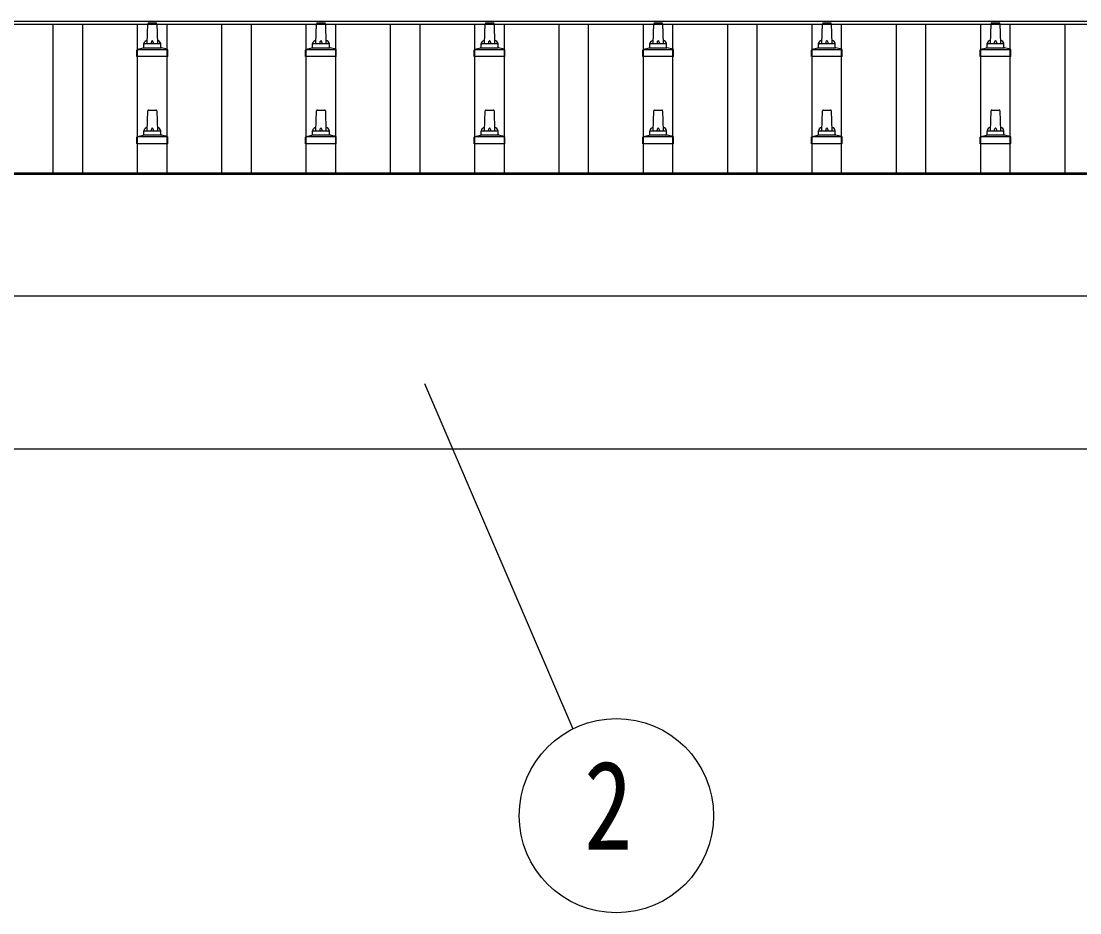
# Model space of a CAD drawing. Units: millimetres, scale not verified. Extents: x -16820 to 16820, y -11880 to 11880.
# Drawn here: x -12262 to -11007, y -113 to 944 of the extents above; entities that cross this region are included whole.
import ezdxf
from ezdxf.enums import TextEntityAlignment as Align

# ---------------------------------------------------------------- set-up
doc = ezdxf.new("R2010")
doc.units = ezdxf.units.MM
doc.header["$LTSCALE"] = 50
for name, color, linetype in [('0-4_YKK_13', 4, 'Continuous'), ('0-5_YKK_A1', 4, 'Continuous'), ('0-6_YKK_D', 6, 'Continuous')]:
    doc.layers.add(name, color=color, linetype=linetype)
doc.styles.add('ＭＳ ゴシック', font='')
doc.styles.get('ＭＳ ゴシック').set_extended_font_data('MS Gothic')

msp = doc.modelspace()

# ---------------------------------------------------------------- linework, layer by layer
at = {"layer": '0-4_YKK_13'}
for p, q in [((-12111.19, 942.41), (-12102.65, 942.41)), ((-11911.19, 942.41), (-11902.65, 942.41)), ((-11711.19, 942.41), (-11702.65, 942.41)), ((-11511.19, 942.41), (-11502.65, 942.41)), ((-11311.19, 942.41), (-11302.65, 942.41)), ((-11111.19, 942.41), (-11102.65, 942.41)), ((-12112.92, 917.91), (-12112.19, 941.44)), ((-12101.65, 941.44), (-12100.92, 917.91)), ((-11912.92, 917.91), (-11912.19, 941.44)), ((-11901.65, 941.44), (-11900.92, 917.91)), ((-11712.92, 917.91), (-11712.19, 941.44)), ((-11701.65, 941.44), (-11700.92, 917.91)), ((-11512.92, 917.91), (-11512.19, 941.44)), ((-11501.65, 941.44), (-11500.92, 917.91)), ((-11312.92, 917.91), (-11312.19, 941.44)), ((-11301.65, 941.44), (-11300.92, 917.91)), ((-11112.92, 917.91), (-11112.19, 941.44)), ((-11101.65, 941.44), (-11100.92, 917.91)), ((-12116.92, 913.7), (-12116.92, 917.91)), ((-12115.92, 917.91), (-12097.92, 917.91)), ((-12096.92, 913.7), (-12096.92, 917.91)), ((-11916.92, 913.7), (-11916.92, 917.91)), ((-11915.92, 917.91), (-11897.92, 917.91)), ((-11896.92, 913.7), (-11896.92, 917.91)), ((-11716.92, 913.7), (-11716.92, 917.91)), ((-11715.92, 917.91), (-11697.92, 917.91)), ((-11696.92, 913.7), (-11696.92, 917.91)), ((-11516.92, 913.7), (-11516.92, 917.91)), ((-11515.92, 917.91), (-11497.92, 917.91)), ((-11496.92, 913.7), (-11496.92, 917.91)), ((-11316.92, 913.7), (-11316.92, 917.91)), ((-11315.92, 917.91), (-11297.92, 917.91)), ((-11296.92, 913.7), (-11296.92, 917.91)), ((-11116.92, 913.7), (-11116.92, 917.91)), ((-11115.92, 917.91), (-11097.92, 917.91)), ((-11096.92, 913.7), (-11096.92, 917.91)), ((-12125.17, 902.41), (-12125.17, 910.13)), ((-12124.79, 910.91), (-12089.05, 910.91)), ((-12124.41, 911.1), (-12117.69, 912.73)), ((-12117.3, 912.91), (-12096.54, 912.91)), ((-12089.44, 911.1), (-12096.16, 912.73)), ((-12088.67, 902.41), (-12088.67, 910.13)), ((-11925.17, 902.41), (-11925.17, 910.13)), ((-11924.79, 910.91), (-11889.05, 910.91)), ((-11924.41, 911.1), (-11917.69, 912.73)), ((-11917.3, 912.91), (-11896.54, 912.91)), ((-11889.44, 911.1), (-11896.16, 912.73)), ((-11888.67, 902.41), (-11888.67, 910.13)), ((-11725.17, 902.41), (-11725.17, 910.13)), ((-11724.79, 910.91), (-11689.05, 910.91)), ((-11724.41, 911.1), (-11717.69, 912.73)), ((-11717.3, 912.91), (-11696.54, 912.91)), ((-11689.44, 911.1), (-11696.16, 912.73)), ((-11688.67, 902.41), (-11688.67, 910.13)), ((-11525.17, 902.41), (-11525.17, 910.13)), ((-11524.79, 910.91), (-11489.05, 910.91)), ((-11524.41, 911.1), (-11517.69, 912.73)), ((-11517.3, 912.91), (-11496.54, 912.91)), ((-11489.44, 911.1), (-11496.16, 912.73)), ((-11488.67, 902.41), (-11488.67, 910.13)), ((-11325.17, 902.41), (-11325.17, 910.13)), ((-11324.79, 910.91), (-11289.05, 910.91)), ((-11324.41, 911.1), (-11317.69, 912.73)), ((-11317.3, 912.91), (-11296.54, 912.91)), ((-11289.44, 911.1), (-11296.16, 912.73)), ((-11288.67, 902.41), (-11288.67, 910.13)), ((-11125.17, 902.41), (-11125.17, 910.13)), ((-11124.79, 910.91), (-11089.05, 910.91)), ((-11124.41, 911.1), (-11117.69, 912.73)), ((-11117.3, 912.91), (-11096.54, 912.91)), ((-11089.44, 911.1), (-11096.16, 912.73)), ((-11088.67, 902.41), (-11088.67, 910.13)), ((-12088.67, 902.41), (-12125.17, 902.41)), ((-11888.67, 902.41), (-11925.17, 902.41)), ((-11688.67, 902.41), (-11725.17, 902.41)), ((-11488.67, 902.41), (-11525.17, 902.41)), ((-11288.67, 902.41), (-11325.17, 902.41)), ((-11088.67, 902.41), (-11125.17, 902.41)), ((-12112.92, 814.58), (-12112.19, 838.1)), ((-12111.19, 839.08), (-12102.65, 839.08)), ((-12101.65, 838.1), (-12100.92, 814.58)), ((-11912.92, 814.58), (-11912.19, 838.1)), ((-11911.19, 839.08), (-11902.65, 839.08)), ((-11901.65, 838.1), (-11900.92, 814.58)), ((-11712.92, 814.58), (-11712.19, 838.1)), ((-11711.19, 839.08), (-11702.65, 839.08)), ((-11701.65, 838.1), (-11700.92, 814.58)), ((-11512.92, 814.58), (-11512.19, 838.1)), ((-11511.19, 839.08), (-11502.65, 839.08)), ((-11501.65, 838.1), (-11500.92, 814.58)), ((-11312.92, 814.58), (-11312.19, 838.1)), ((-11311.19, 839.08), (-11302.65, 839.08)), ((-11301.65, 838.1), (-11300.92, 814.58)), ((-11112.92, 814.58), (-11112.19, 838.1)), ((-11111.19, 839.08), (-11102.65, 839.08)), ((-11101.65, 838.1), (-11100.92, 814.58)), ((-12125.17, 799.08), (-12125.17, 806.79)), ((-12124.79, 807.58), (-12089.05, 807.58)), ((-12124.41, 807.76), (-12117.69, 809.39)), ((-12117.3, 809.58), (-12096.54, 809.58)), ((-12116.92, 810.36), (-12116.92, 814.58)), ((-12115.92, 814.58), (-12097.92, 814.58)), ((-12096.92, 810.36), (-12096.92, 814.58)), ((-12089.44, 807.76), (-12096.16, 809.39)), ((-12088.67, 799.08), (-12088.67, 806.79)), ((-11925.17, 799.08), (-11925.17, 806.79)), ((-11924.79, 807.58), (-11889.05, 807.58)), ((-11924.41, 807.76), (-11917.69, 809.39)), ((-11917.3, 809.58), (-11896.54, 809.58)), ((-11916.92, 810.36), (-11916.92, 814.58)), ((-11915.92, 814.58), (-11897.92, 814.58)), ((-11896.92, 810.36), (-11896.92, 814.58)), ((-11889.44, 807.76), (-11896.16, 809.39)), ((-11888.67, 799.08), (-11888.67, 806.79)), ((-11725.17, 799.08), (-11725.17, 806.79)), ((-11724.79, 807.58), (-11689.05, 807.58)), ((-11724.41, 807.76), (-11717.69, 809.39)), ((-11717.3, 809.58), (-11696.54, 809.58)), ((-11716.92, 810.36), (-11716.92, 814.58)), ((-11715.92, 814.58), (-11697.92, 814.58)), ((-11696.92, 810.36), (-11696.92, 814.58)), ((-11689.44, 807.76), (-11696.16, 809.39)), ((-11688.67, 799.08), (-11688.67, 806.79)), ((-11525.17, 799.08), (-11525.17, 806.79)), ((-11524.79, 807.58), (-11489.05, 807.58)), ((-11524.41, 807.76), (-11517.69, 809.39)), ((-11517.3, 809.58), (-11496.54, 809.58)), ((-11516.92, 810.36), (-11516.92, 814.58)), ((-11515.92, 814.58), (-11497.92, 814.58)), ((-11496.92, 810.36), (-11496.92, 814.58)), ((-11489.44, 807.76), (-11496.16, 809.39)), ((-11488.67, 799.08), (-11488.67, 806.79)), ((-11325.17, 799.08), (-11325.17, 806.79)), ((-11324.79, 807.58), (-11289.05, 807.58)), ((-11324.41, 807.76), (-11317.69, 809.39)), ((-11317.3, 809.58), (-11296.54, 809.58)), ((-11316.92, 810.36), (-11316.92, 814.58)), ((-11315.92, 814.58), (-11297.92, 814.58)), ((-11296.92, 810.36), (-11296.92, 814.58)), ((-11289.44, 807.76), (-11296.16, 809.39)), ((-11288.67, 799.08), (-11288.67, 806.79)), ((-11125.17, 799.08), (-11125.17, 806.79)), ((-11124.79, 807.58), (-11089.05, 807.58)), ((-11124.41, 807.76), (-11117.69, 809.39)), ((-11117.3, 809.58), (-11096.54, 809.58)), ((-11116.92, 810.36), (-11116.92, 814.58)), ((-11115.92, 814.58), (-11097.92, 814.58)), ((-11096.92, 810.36), (-11096.92, 814.58)), ((-11089.44, 807.76), (-11096.16, 809.39)), ((-11088.67, 799.08), (-11088.67, 806.79)), ((-12088.67, 799.08), (-12125.17, 799.08)), ((-11888.67, 799.08), (-11925.17, 799.08)), ((-11688.67, 799.08), (-11725.17, 799.08)), ((-11488.67, 799.08), (-11525.17, 799.08)), ((-11288.67, 799.08), (-11325.17, 799.08)), ((-11088.67, 799.08), (-11125.17, 799.08))]:
    msp.add_line(p, q, dxfattribs=at)
for centre, radius, start, end in [((-12111.19, 941.41), 1, 90, 178.60509), ((-12102.65, 941.41), 1, 1.39491, 90), ((-11911.19, 941.41), 1, 90, 178.60509), ((-11902.65, 941.41), 1, 1.39491, 90), ((-11711.19, 941.41), 1, 90, 178.60509), ((-11702.65, 941.41), 1, 1.39491, 90), ((-11511.19, 941.41), 1, 90, 178.60509), ((-11502.65, 941.41), 1, 1.39491, 90), ((-11311.19, 941.41), 1, 90, 178.60509), ((-11302.65, 941.41), 1, 1.39491, 90), ((-11111.19, 941.41), 1, 90, 178.60509), ((-11102.65, 941.41), 1, 1.39491, 90), ((-12112.84, 917.28), 4.13, 90, 171.17633), ((-12115.92, 916.91), 1, 90, 180), ((-12103.59, 917.91), 4.83, 133.60282, 180), ((-12110.25, 917.91), 4.83, 0, 46.39718), ((-12101.01, 917.28), 4.13, 8.82367, 90), ((-12097.92, 916.91), 1, 0, 90), ((-11912.84, 917.28), 4.13, 90, 171.17633), ((-11915.92, 916.91), 1, 90, 180), ((-11903.59, 917.91), 4.83, 133.60282, 180), ((-11910.25, 917.91), 4.83, 0, 46.39718), ((-11901.01, 917.28), 4.13, 8.82367, 90), ((-11897.92, 916.91), 1, 0, 90), ((-11712.84, 917.28), 4.13, 90, 171.17633), ((-11715.92, 916.91), 1, 90, 180), ((-11703.59, 917.91), 4.83, 133.60282, 180), ((-11710.25, 917.91), 4.83, 0, 46.39718), ((-11701.01, 917.28), 4.13, 8.82367, 90), ((-11697.92, 916.91), 1, 0, 90), ((-11512.84, 917.28), 4.13, 90, 171.17633), ((-11515.92, 916.91), 1, 90, 180), ((-11503.59, 917.91), 4.83, 133.60282, 180), ((-11510.25, 917.91), 4.83, 0, 46.39718), ((-11501.01, 917.28), 4.13, 8.82367, 90), ((-11497.92, 916.91), 1, 0, 90), ((-11312.84, 917.28), 4.13, 90, 171.17633), ((-11315.92, 916.91), 1, 90, 180), ((-11303.59, 917.91), 4.83, 133.60282, 180), ((-11310.25, 917.91), 4.83, 0, 46.39718), ((-11301.01, 917.28), 4.13, 8.82367, 90), ((-11297.92, 916.91), 1, 0, 90), ((-11112.84, 917.28), 4.13, 90, 171.17633), ((-11115.92, 916.91), 1, 90, 180), ((-11103.59, 917.91), 4.83, 133.60282, 180), ((-11110.25, 917.91), 4.83, 0, 46.39718), ((-11101.01, 917.28), 4.13, 8.82367, 90), ((-11097.92, 916.91), 1, 0, 90), ((-12124.17, 910.13), 1, 103.62699, 180), ((-12117.92, 913.7), 1, 283.62699, 0), ((-12095.92, 913.7), 1, 180, 256.37301), ((-12089.67, 910.13), 1, 0, 76.37301), ((-11924.17, 910.13), 1, 103.62699, 180), ((-11917.92, 913.7), 1, 283.62699, 0), ((-11895.92, 913.7), 1, 180, 256.37301), ((-11889.67, 910.13), 1, 0, 76.37301), ((-11724.17, 910.13), 1, 103.62699, 180), ((-11717.92, 913.7), 1, 283.62699, 0), ((-11695.92, 913.7), 1, 180, 256.37301), ((-11689.67, 910.13), 1, 0, 76.37301), ((-11524.17, 910.13), 1, 103.62699, 180), ((-11517.92, 913.7), 1, 283.62699, 0), ((-11495.92, 913.7), 1, 180, 256.37301), ((-11489.67, 910.13), 1, 0, 76.37301), ((-11324.17, 910.13), 1, 103.62699, 180), ((-11317.92, 913.7), 1, 283.62699, 0), ((-11295.92, 913.7), 1, 180, 256.37301), ((-11289.67, 910.13), 1, 0, 76.37301), ((-11124.17, 910.13), 1, 103.62699, 180), ((-11117.92, 913.7), 1, 283.62699, 0), ((-11095.92, 913.7), 1, 180, 256.37301), ((-11089.67, 910.13), 1, 0, 76.37301), ((-12111.19, 838.08), 1, 90, 178.60509), ((-12102.65, 838.08), 1, 1.39491, 90), ((-11911.19, 838.08), 1, 90, 178.60509), ((-11902.65, 838.08), 1, 1.39491, 90), ((-11711.19, 838.08), 1, 90, 178.60509), ((-11702.65, 838.08), 1, 1.39491, 90), ((-11511.19, 838.08), 1, 90, 178.60509), ((-11502.65, 838.08), 1, 1.39491, 90), ((-11311.19, 838.08), 1, 90, 178.60509), ((-11302.65, 838.08), 1, 1.39491, 90), ((-11111.19, 838.08), 1, 90, 178.60509), ((-11102.65, 838.08), 1, 1.39491, 90), ((-12112.84, 813.94), 4.13, 90, 171.17633), ((-12103.59, 814.58), 4.83, 133.60282, 180), ((-12110.25, 814.58), 4.83, 0, 46.39718), ((-12101.01, 813.94), 4.13, 8.82367, 90), ((-11912.84, 813.94), 4.13, 90, 171.17633), ((-11903.59, 814.58), 4.83, 133.60282, 180), ((-11910.25, 814.58), 4.83, 0, 46.39718), ((-11901.01, 813.94), 4.13, 8.82367, 90), ((-11712.84, 813.94), 4.13, 90, 171.17633), ((-11703.59, 814.58), 4.83, 133.60282, 180), ((-11710.25, 814.58), 4.83, 0, 46.39718), ((-11701.01, 813.94), 4.13, 8.82367, 90), ((-11512.84, 813.94), 4.13, 90, 171.17633), ((-11503.59, 814.58), 4.83, 133.60282, 180), ((-11510.25, 814.58), 4.83, 0, 46.39718), ((-11501.01, 813.94), 4.13, 8.82367, 90), ((-11312.84, 813.94), 4.13, 90, 171.17633), ((-11303.59, 814.58), 4.83, 133.60282, 180), ((-11310.25, 814.58), 4.83, 0, 46.39718), ((-11301.01, 813.94), 4.13, 8.82367, 90), ((-11112.84, 813.94), 4.13, 90, 171.17633), ((-11103.59, 814.58), 4.83, 133.60282, 180), ((-11110.25, 814.58), 4.83, 0, 46.39718), ((-11101.01, 813.94), 4.13, 8.82367, 90), ((-12124.17, 806.79), 1, 103.62699, 180), ((-12117.92, 810.36), 1, 283.62699, 0), ((-12115.92, 813.58), 1, 90, 180), ((-12097.92, 813.58), 1, 0, 90), ((-12095.92, 810.36), 1, 180, 256.37301), ((-12089.67, 806.79), 1, 0, 76.37301), ((-11924.17, 806.79), 1, 103.62699, 180), ((-11917.92, 810.36), 1, 283.62699, 0), ((-11915.92, 813.58), 1, 90, 180), ((-11897.92, 813.58), 1, 0, 90), ((-11895.92, 810.36), 1, 180, 256.37301), ((-11889.67, 806.79), 1, 0, 76.37301), ((-11724.17, 806.79), 1, 103.62699, 180), ((-11717.92, 810.36), 1, 283.62699, 0), ((-11715.92, 813.58), 1, 90, 180), ((-11697.92, 813.58), 1, 0, 90), ((-11695.92, 810.36), 1, 180, 256.37301), ((-11689.67, 806.79), 1, 0, 76.37301), ((-11524.17, 806.79), 1, 103.62699, 180), ((-11517.92, 810.36), 1, 283.62699, 0), ((-11515.92, 813.58), 1, 90, 180), ((-11497.92, 813.58), 1, 0, 90), ((-11495.92, 810.36), 1, 180, 256.37301), ((-11489.67, 806.79), 1, 0, 76.37301), ((-11324.17, 806.79), 1, 103.62699, 180), ((-11317.92, 810.36), 1, 283.62699, 0), ((-11315.92, 813.58), 1, 90, 180), ((-11297.92, 813.58), 1, 0, 90), ((-11295.92, 810.36), 1, 180, 256.37301), ((-11289.67, 806.79), 1, 0, 76.37301), ((-11124.17, 806.79), 1, 103.62699, 180), ((-11117.92, 810.36), 1, 283.62699, 0), ((-11115.92, 813.58), 1, 90, 180), ((-11097.92, 813.58), 1, 0, 90), ((-11095.92, 810.36), 1, 180, 256.37301), ((-11089.67, 806.79), 1, 0, 76.37301)]:
    msp.add_arc(centre, radius, start, end, dxfattribs=at)
at = {"layer": '0-5_YKK_A1'}
for p, q in [((-12929.92, 944.43), (-7529.42, 944.43)), ((-12929.92, 940.84), (-7506.92, 940.84)), ((-12224.42, 764.82), (-12224.42, 940.84)), ((-12189.42, 764.82), (-12189.42, 940.84)), ((-12124.42, 764.82), (-12124.42, 940.84)), ((-12089.42, 764.82), (-12089.42, 940.84)), ((-12024.42, 764.82), (-12024.42, 940.84)), ((-11989.42, 764.82), (-11989.42, 940.84)), ((-11924.42, 764.82), (-11924.42, 940.84)), ((-11889.42, 764.82), (-11889.42, 940.84)), ((-11824.42, 764.82), (-11824.42, 940.84)), ((-11789.42, 764.82), (-11789.42, 940.84)), ((-11724.42, 764.82), (-11724.42, 940.84)), ((-11689.42, 764.82), (-11689.42, 940.84)), ((-11624.42, 764.82), (-11624.42, 940.84)), ((-11589.42, 764.82), (-11589.42, 940.84)), ((-11524.42, 764.82), (-11524.42, 940.84)), ((-11489.42, 764.82), (-11489.42, 940.84)), ((-11424.42, 764.82), (-11424.42, 940.84)), ((-11389.42, 764.82), (-11389.42, 940.84)), ((-11324.42, 764.82), (-11324.42, 940.84)), ((-11289.42, 764.82), (-11289.42, 940.84)), ((-11224.42, 764.82), (-11224.42, 940.84)), ((-11189.42, 764.82), (-11189.42, 940.84)), ((-11124.42, 764.82), (-11124.42, 940.84)), ((-11089.42, 764.82), (-11089.42, 940.84)), ((-11024.42, 764.82), (-11024.42, 940.84)), ((-12929.92, 764.6), (-7516.92, 764.6)), ((-12925.22, 763.04), (-7516.92, 763.04)), ((-7516.92, 618.17), (-12925.22, 618.17)), ((-7537.07, 437), (-12780.92, 437))]:
    msp.add_line(p, q, dxfattribs=at)
at = {"layer": '0-6_YKK_D'}
msp.add_line((-11784.15, 514.65), (-11608.34, 105.2), dxfattribs=at)
msp.add_circle((-11556.54, 2.3), 115.2, dxfattribs=at)

# ---------------------------------------------------------------- texts
at = {"layer": '0-6_YKK_D', "style": 'ＭＳ ゴシック', "width": 0.8}
msp.add_text('2', height=105.6, dxfattribs=at).set_placement((-11594.94, -69.7), align=Align.BOTTOM_LEFT)

doc.saveas('drawing.dxf')
